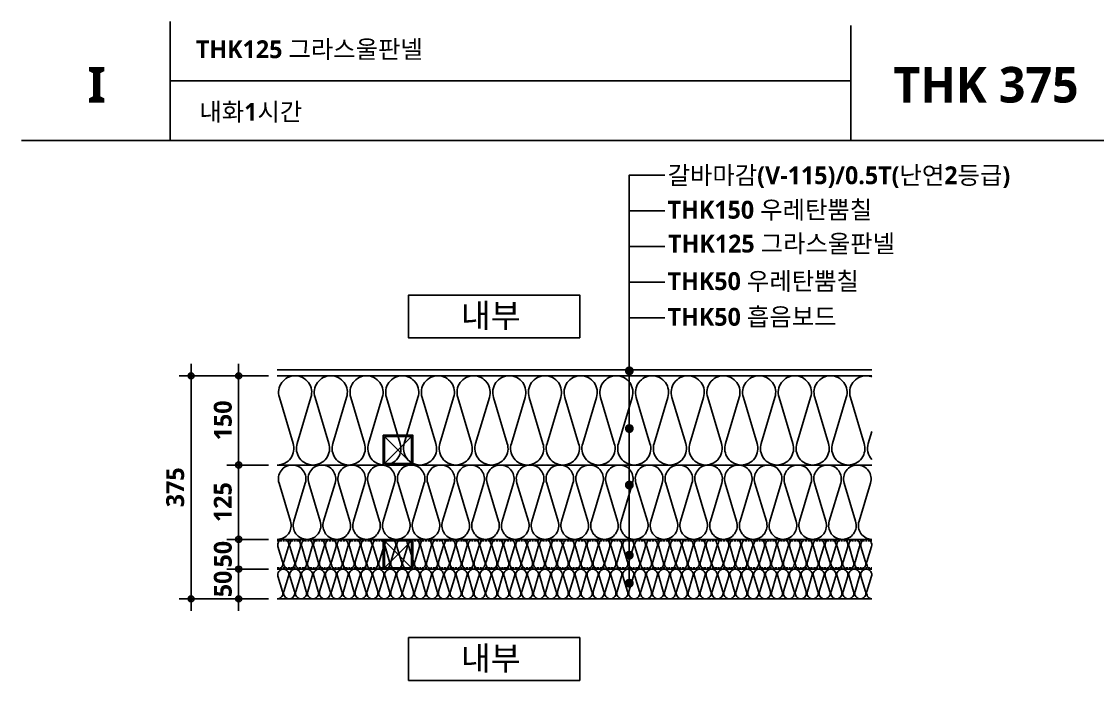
# Model space of a CAD drawing. Extents: x 200 to 24872, y 200 to 5740.
# Drawn here: x 8600 to 10410, y 4632 to 5740 of the extents above; entities that cross this region are included whole.
import ezdxf
from ezdxf.enums import TextEntityAlignment as Align

# ---------------------------------------------------------------- set-up
doc = ezdxf.new("R2010")
doc.units = 0
doc.header["$LTSCALE"] = 10
doc.header["$MEASUREMENT"] = 0
doc.header["$PDSIZE"] = -2
doc.linetypes.add('HID', pattern=[2.3, 1.5, -0.8])
doc.layers.get('0').update_dxf_attribs({"linetype": 'CONTINUOUS'})
doc.layers.get('Defpoints').update_dxf_attribs({"color": 143, "linetype": 'CONTINUOUS'})
for name, color, linetype in [('A-ANNO-GRA1', 7, 'CONTINUOUS'), ('A-ANNO-LEAD', 4, 'CONTINUOUS'), ('A-ANNO-TEXT1', 7, 'CONTINUOUS'), ('A-DIM', 7, 'CONTINUOUS'), ('A-ELE9', 9, 'CONTINUOUS'), ('A-ins-line', 8, 'CONTINUOUS'), ('A-insul', 251, 'CONTINUOUS'), ('A-LEADER', 7, 'CONTINUOUS'), ('A-ST-AXIS-BUB', 7, 'CONTINUOUS'), ('A-ST-AXIS-DIM', 7, 'CONTINUOUS'), ('A-STEEL', 7, 'CONTINUOUS'), ('A-WALL-GW', 4, 'CONTINUOUS'), ('A-WALL-PIR', 6, 'CONTINUOUS')]:
    doc.layers.add(name, color=color, linetype=linetype)
doc.styles.add('2020음성 1차', font='NanumGothicBold.ttf')
doc.dimstyles.new('RI-DOT-150', dxfattribs={"dimscale": 150, "dimtxt": 3, "dimasz": 1, "dimexe": 2, "dimexo": 2, "dimgap": 1, "dimtad": 1, "dimdec": 0, "dimzin": 9, "dimdsep": 46, "dimtxsty": '2020음성 1차', "dimcen": 0, "dimclrd": 256, "dimclre": 256, "dimclrt": 3, "dimadec": 0, "dimazin": 0, "dimtm": 1e-09, "dimtfac": 1, "dimtdec": 0, "dimtix": 1, "dimtmove": 2, "dimatfit": 3, "dimfxl": 1.25, "dimtolj": 1, "dimtzin": 0, "dimlwd": -1, "dimlwe": -1, "dimarcsym": 0})

# ---------------------------------------------------------------- blocks, each defined once
blk = doc.blocks.new('각-50X50')
at = {"layer": 'A-STEEL', "color": 1}
for p, q in [((-45.4, 0), (0, 45.4)), ((-45.4, 45.4), (0, 0))]:
    blk.add_line(p, q, dxfattribs=at)
at = {"layer": 'A-STEEL'}
blk.add_lwpolyline([(-47.7, -2.3), (2.3, -2.3), (2.3, 47.7), (-47.7, 47.7)], close=True, dxfattribs=at)
at = {"layer": 'A-STEEL', "color": 251}
blk.add_lwpolyline([(-45.4, 0), (0, 0), (0, 45.4), (-45.4, 45.4)], close=True, dxfattribs=at)
blk = doc.blocks.new('DIMDOT')
at = {"layer": 'A-DIM', "color": 7, "linetype": 'Continuous'}
blk.add_line((-2, 0), (2, 0), dxfattribs=at)
for radius in [0.5, 0.25]:
    blk.add_circle((0, 0), radius, dxfattribs=at)
blk = doc.blocks.new('*D126')
at = {"layer": 'A-ST-AXIS-DIM'}
for p, q in [((9015.2, 5144.3), (8865.2, 5144.3)), ((8885.2, 5134.3), (8885.2, 4779.3)), ((9015.2, 4769.3), (8865.2, 4769.3))]:
    blk.add_line(p, q, dxfattribs=at)
at = {"layer": 'Defpoints', "color": 0}
for p in [(9030.2, 5144.3), (8885.2, 4769.3), (9030.2, 4769.3)]:
    blk.add_point(p, dxfattribs=at)
at = {"layer": 'A-ST-AXIS-DIM', "linetype": 'ByBlock', "xscale": 10, "yscale": 10, "zscale": 10}
for p, rotation in [((8885.2, 5144.3), 90), ((8885.2, 4769.3), 270)]:
    blk.add_blockref('DIMDOT', p, dxfattribs=dict(at, rotation=rotation))
at = {"layer": 'A-ST-AXIS-DIM', "color": 3, "ltscale": 10, "insert": (8858.6, 4956.8), "char_height": 30, "attachment_point": 5, "rotation": 90, "style": '2020음성 1차'}
blk.add_mtext('\\A1;375', dxfattribs=at)
blk = doc.blocks.new('*D127')
at = {"layer": 'A-ST-AXIS-DIM'}
for p, q in [((9015.2, 4994.3), (8945.2, 4994.3)), ((8965.2, 4879.3), (8965.2, 4984.3)), ((9015.2, 4869.3), (8945.2, 4869.3))]:
    blk.add_line(p, q, dxfattribs=at)
at = {"layer": 'Defpoints', "color": 0}
for p in [(8965.2, 4994.3), (9030.2, 4994.3), (9030.2, 4869.3)]:
    blk.add_point(p, dxfattribs=at)
at = {"layer": 'A-ST-AXIS-DIM', "linetype": 'ByBlock', "xscale": 10, "yscale": 10, "zscale": 10}
for p, rotation in [((8965.2, 4994.3), 90), ((8965.2, 4869.3), 270)]:
    blk.add_blockref('DIMDOT', p, dxfattribs=dict(at, rotation=rotation))
at = {"layer": 'A-ST-AXIS-DIM', "color": 3, "ltscale": 10, "insert": (8938.6, 4931.8), "char_height": 30, "attachment_point": 5, "rotation": 90, "style": '2020음성 1차'}
blk.add_mtext('\\A1;125', dxfattribs=at)
blk = doc.blocks.new('*D128')
at = {"layer": 'A-ST-AXIS-DIM'}
for p, q in [((8965.2, 4879.3), (8965.2, 4889.3)), ((9015.2, 4869.3), (8945.2, 4869.3)), ((8965.2, 4819.3), (8965.2, 4869.3)), ((9015.2, 4819.3), (8945.2, 4819.3)), ((8965.2, 4809.3), (8965.2, 4799.3))]:
    blk.add_line(p, q, dxfattribs=at)
at = {"layer": 'Defpoints', "color": 0}
for p in [(8965.2, 4869.3), (9030.2, 4869.3), (9030.2, 4819.3)]:
    blk.add_point(p, dxfattribs=at)
at = {"layer": 'A-ST-AXIS-DIM', "linetype": 'ByBlock', "xscale": 10, "yscale": 10, "zscale": 10}
for p, rotation in [((8965.2, 4869.3), 270), ((8965.2, 4819.3), 90)]:
    blk.add_blockref('DIMDOT', p, dxfattribs=dict(at, rotation=rotation))
at = {"layer": 'A-ST-AXIS-DIM', "color": 3, "ltscale": 10, "insert": (8938.7, 4844.3), "char_height": 30, "attachment_point": 5, "rotation": 90, "style": '2020음성 1차'}
blk.add_mtext('\\A1;50', dxfattribs=at)
blk = doc.blocks.new('SYM-DOT')
at = {"layer": 'A-LEADER', "const_width": 7.5}
blk.add_lwpolyline([(-7.1, 1.8, 1), (0.4, 1.8, 1)], format="xyb", close=True, dxfattribs=at)
blk = doc.blocks.new('*D129')
at = {"layer": 'A-ST-AXIS-DIM'}
for p, q in [((8965.2, 4829.3), (8965.2, 4839.3)), ((9015.2, 4819.3), (8945.2, 4819.3)), ((8965.2, 4769.3), (8965.2, 4819.3)), ((9015.2, 4769.3), (8945.2, 4769.3)), ((8965.2, 4759.3), (8965.2, 4749.3))]:
    blk.add_line(p, q, dxfattribs=at)
at = {"layer": 'Defpoints', "color": 0}
for p in [(8965.2, 4819.3), (9030.2, 4819.3), (9030.2, 4769.3)]:
    blk.add_point(p, dxfattribs=at)
at = {"layer": 'A-ST-AXIS-DIM', "linetype": 'ByBlock', "xscale": 10, "yscale": 10, "zscale": 10}
for p, rotation in [((8965.2, 4819.3), 270), ((8965.2, 4769.3), 90)]:
    blk.add_blockref('DIMDOT', p, dxfattribs=dict(at, rotation=rotation))
at = {"layer": 'A-ST-AXIS-DIM', "color": 3, "ltscale": 10, "insert": (8938.7, 4794.3), "char_height": 30, "attachment_point": 5, "rotation": 90, "style": '2020음성 1차'}
blk.add_mtext('\\A1;50', dxfattribs=at)
blk = doc.blocks.new('*D130')
at = {"layer": 'A-ST-AXIS-DIM'}
for p, q in [((9015.2, 5144.3), (8945.2, 5144.3)), ((8965.2, 5004.3), (8965.2, 5134.3)), ((9015.2, 4994.3), (8945.2, 4994.3))]:
    blk.add_line(p, q, dxfattribs=at)
at = {"layer": 'Defpoints', "color": 0}
for p in [(8965.2, 5144.3), (9030.2, 5144.3), (9030.2, 4994.3)]:
    blk.add_point(p, dxfattribs=at)
at = {"layer": 'A-ST-AXIS-DIM', "linetype": 'ByBlock', "xscale": 10, "yscale": 10, "zscale": 10}
for p, rotation in [((8965.2, 5144.3), 90), ((8965.2, 4994.3), 270)]:
    blk.add_blockref('DIMDOT', p, dxfattribs=dict(at, rotation=rotation))
at = {"layer": 'A-ST-AXIS-DIM', "color": 3, "ltscale": 10, "insert": (8938.7, 5069.3), "char_height": 30, "attachment_point": 5, "rotation": 90, "style": '2020음성 1차'}
blk.add_mtext('\\A1;150', dxfattribs=at)

msp = doc.modelspace()

# ---------------------------------------------------------------- linework, layer by layer
at = {"layer": 'A-ANNO-GRA1'}
for p, q in [((8850, 5740), (8850, 5540)), ((9995, 5540), (9995, 5733.3)), ((8850, 5640), (9995, 5640)), ((8600, 5540), (15695, 5540))]:
    msp.add_line(p, q, dxfattribs=at)
at = {"layer": 'A-ANNO-LEAD'}
for p, q in [((9682.2, 5421.9), (9622.2, 5421.9)), ((9682.2, 5361.9), (9622.2, 5361.9)), ((9682.2, 5301.9), (9622.2, 5301.9)), ((9682.2, 5241.9), (9622.2, 5241.9))]:
    msp.add_line(p, q, dxfattribs=at)
msp.add_lwpolyline([(9622.2, 4799.3), (9622.2, 5481.9), (9682.2, 5481.9)], dxfattribs=at)
at = {"layer": 'A-ELE9'}
for p, q in [((10030.2, 4819.3), (9030.2, 4819.3)), ((10030.2, 4769.3), (9030.2, 4769.3))]:
    msp.add_line(p, q, dxfattribs=at)
at = {"layer": 'A-ins-line'}
msp.add_line((10030.2, 5144.3), (9030.2, 5144.3), dxfattribs=at)
at = {"layer": 'A-insul'}
for points in [[(9030.2, 4994.3, 0.509267), (9030.2, 4994.3, 0.509267), (9056.7, 5030.7), (9033.7, 5108, -0.509267), (9060.2, 5144.3, -0.509267), (9086.7, 5108), (9063.7, 5030.7, 0.509267), (9090.2, 4994.3, 0.509267), (9116.7, 5030.7), (9093.7, 5108, -0.509267), (9120.2, 5144.3, -0.509267), (9146.7, 5108), (9123.7, 5030.7, 0.509267), (9150.2, 4994.3, 0.509267), (9176.7, 5030.7), (9153.8, 5108, -0.509267), (9180.2, 5144.3, -0.509267), (9206.7, 5108), (9183.8, 5030.7, 0.509267), (9210.2, 4994.3, 0.509267), (9236.8, 5030.7), (9213.8, 5108, -0.509267), (9240.3, 5144.3, -0.509267), (9266.8, 5108), (9243.8, 5030.7, 0.509267), (9270.3, 4994.3, 0.509267), (9296.8, 5030.7), (9273.8, 5108, -0.509267), (9300.3, 5144.3, -0.509267), (9326.8, 5108), (9303.8, 5030.7, 0.509267), (9330.3, 4994.3, 0.509267), (9356.8, 5030.7), (9333.8, 5108, -0.509267), (9360.3, 5144.3, -0.509267), (9386.8, 5108), (9363.8, 5030.7, 0.509267), (9390.3, 4994.3, 0.509267), (9416.9, 5030.7), (9393.9, 5108, -0.509267), (9420.4, 5144.3, -0.509267), (9446.9, 5108), (9423.9, 5030.7, 0.509267), (9450.4, 4994.3, 0.509267), (9476.9, 5030.7), (9453.9, 5108, -0.509267), (9480.4, 5144.3, -0.509267), (9506.9, 5108), (9483.9, 5030.7, 0.509267), (9510.4, 4994.3, 0.509267), (9536.9, 5030.7), (9513.9, 5108, -0.509267), (9540.4, 5144.3, -0.509267), (9566.9, 5108), (9543.9, 5030.7, 0.509267), (9570.4, 4994.3, 0.509267), (9596.9, 5030.7), (9574, 5108, -0.509267), (9600.5, 5144.3, -0.509267), (9626.9, 5108), (9604, 5030.7, 0.509267), (9630.5, 4994.3, 0.509267), (9657, 5030.7), (9634, 5108, -0.509267), (9660.5, 5144.3, -0.509267), (9687, 5108), (9664, 5030.7, 0.509267), (9690.5, 4994.3, 0.509267), (9717, 5030.7), (9694, 5108, -0.509267), (9720.5, 5144.3, -0.509267), (9747, 5108), (9724, 5030.7, 0.509267), (9750.5, 4994.3, 0.509267), (9777, 5030.7), (9754.1, 5108, -0.509267), (9780.5, 5144.3, -0.509267), (9807, 5108), (9784.1, 5030.7, 0.509267), (9810.5, 4994.3, 0.509267), (9837.1, 5030.7), (9814.1, 5108, -0.509267), (9840.6, 5144.3, -0.509267), (9867.1, 5108), (9844.1, 5030.7, 0.509267), (9870.6, 4994.3, 0.509267), (9897.1, 5030.7), (9874.1, 5108, -0.509267), (9900.6, 5144.3, -0.509267), (9927.1, 5108), (9904.1, 5030.7, 0.509267), (9930.6, 4994.3, 0.509267), (9957.1, 5030.7), (9934.1, 5108, -0.509267), (9960.6, 5144.3, -0.509267), (9987.1, 5108), (9964.1, 5030.7, 0.509267), (9990.6, 4994.3, 0.509267), (10017.2, 5030.7), (9994.2, 5108, -0.509267), (10020.7, 5144.3, -0.087262), (10030.2, 5142.7)], [(10030.2, 5050.8), (10024.2, 5030.7, 0.270109), (10030.2, 5003.3)], [(9030.2, 4869.3, 0.509267), (9030.2, 4869.3, 0.509267), (9052.3, 4899.6), (9033.1, 4964, -0.509267), (9055.2, 4994.3, -0.509267), (9077.3, 4964), (9058.1, 4899.6, 0.509267), (9080.2, 4869.3, 0.509267), (9102.3, 4899.6), (9083.1, 4964, -0.509267), (9105.2, 4994.3, -0.509267), (9127.3, 4964), (9108.1, 4899.6, 0.509267), (9130.2, 4869.3, 0.509267), (9152.3, 4899.6), (9133.2, 4964, -0.509267), (9155.2, 4994.3, -0.509267), (9177.3, 4964), (9158.2, 4899.6, 0.509267), (9180.2, 4869.3, 0.509267), (9202.3, 4899.6), (9183.2, 4964, -0.509267), (9205.3, 4994.3, -0.509267), (9227.3, 4964), (9208.2, 4899.6, 0.509267), (9230.3, 4869.3, 0.509267), (9252.4, 4899.6), (9233.2, 4964, -0.509267), (9255.3, 4994.3, -0.509267), (9277.4, 4964), (9258.2, 4899.6, 0.509267), (9280.3, 4869.3, 0.509267), (9302.4, 4899.6), (9283.2, 4964, -0.509267), (9305.3, 4994.3, -0.509267), (9327.4, 4964), (9308.2, 4899.6, 0.509267), (9330.3, 4869.3, 0.509267), (9352.4, 4899.6), (9333.3, 4964, -0.509267), (9355.3, 4994.3, -0.509267), (9377.4, 4964), (9358.3, 4899.6, 0.509267), (9380.3, 4869.3, 0.509267), (9402.4, 4899.6), (9383.3, 4964, -0.509267), (9405.4, 4994.3, -0.509267), (9427.4, 4964), (9408.3, 4899.6, 0.509267), (9430.4, 4869.3, 0.509267), (9452.5, 4899.6), (9433.3, 4964, -0.509267), (9455.4, 4994.3, -0.509267), (9477.5, 4964), (9458.3, 4899.6, 0.509267), (9480.4, 4869.3, 0.509267), (9502.5, 4899.6), (9483.3, 4964, -0.509267), (9505.4, 4994.3, -0.509267), (9527.5, 4964), (9508.3, 4899.6, 0.509267), (9530.4, 4869.3, 0.509267), (9552.5, 4899.6), (9533.4, 4964, -0.509267), (9555.4, 4994.3, -0.509267), (9577.5, 4964), (9558.4, 4899.6, 0.509267), (9580.4, 4869.3, 0.509267), (9602.5, 4899.6), (9583.4, 4964, -0.509267), (9605.5, 4994.3, -0.509267), (9627.5, 4964), (9608.4, 4899.6, 0.509267), (9630.5, 4869.3, 0.509267), (9652.6, 4899.6), (9633.4, 4964, -0.509267), (9655.5, 4994.3, -0.509267), (9677.6, 4964), (9658.4, 4899.6, 0.509267), (9680.5, 4869.3, 0.509267), (9702.6, 4899.6), (9683.4, 4964, -0.509267), (9705.5, 4994.3, -0.509267), (9727.6, 4964), (9708.4, 4899.6, 0.509267), (9730.5, 4869.3, 0.509267), (9752.6, 4899.6), (9733.5, 4964, -0.509267), (9755.5, 4994.3, -0.509267), (9777.6, 4964), (9758.5, 4899.6, 0.509267), (9780.5, 4869.3, 0.509267), (9802.6, 4899.6), (9783.5, 4964, -0.509267), (9805.6, 4994.3, -0.509267), (9827.6, 4964), (9808.5, 4899.6, 0.509267), (9830.6, 4869.3, 0.509267), (9852.7, 4899.6), (9833.5, 4964, -0.509267), (9855.6, 4994.3, -0.509267), (9877.7, 4964), (9858.5, 4899.6, 0.509267), (9880.6, 4869.3, 0.509267), (9902.7, 4899.6), (9883.5, 4964, -0.509267), (9905.6, 4994.3, -0.509267), (9927.7, 4964), (9908.5, 4899.6, 0.509267), (9930.6, 4869.3, 0.509267), (9952.7, 4899.6), (9933.6, 4964, -0.509267), (9955.6, 4994.3, -0.509267), (9977.7, 4964), (9958.6, 4899.6, 0.509267), (9980.6, 4869.3, 0.509267), (10002.7, 4899.6), (9983.6, 4964, -0.509267), (10005.7, 4994.3, -0.509267), (10027.7, 4964), (10008.6, 4899.6, 0.502493), (10030.2, 4869.3)], [(9033.5, 4981.8), (9033.5, 4981.8, -0.001044), (9033.5, 4981.8)], [(9030.2, 4819.3, 0.509267), (9030.2, 4819.3, 0.509267), (9039, 4831.4), (9031.3, 4857.2, -0.509267), (9040.2, 4869.3, -0.509267), (9049, 4857.2), (9041.3, 4831.4, 0.509267), (9050.2, 4819.3, 0.509267), (9059, 4831.4), (9051.3, 4857.2, -0.509267), (9060.2, 4869.3, -0.509267), (9069, 4857.2), (9061.3, 4831.4, 0.509267), (9070.2, 4819.3, 0.509267), (9079, 4831.4), (9071.4, 4857.2, -0.509267), (9080.2, 4869.3, -0.509267), (9089, 4857.2), (9081.4, 4831.4, 0.509267), (9090.2, 4819.3, 0.509267), (9099, 4831.4), (9091.4, 4857.2, -0.509267), (9100.2, 4869.3, -0.509267), (9109, 4857.2), (9101.4, 4831.4, 0.509267), (9110.2, 4819.3, 0.509267), (9119, 4831.4), (9111.4, 4857.2, -0.509267), (9120.2, 4869.3, -0.509267), (9129, 4857.2), (9121.4, 4831.4, 0.509267), (9130.2, 4819.3, 0.509267), (9139, 4831.4), (9131.4, 4857.2, -0.509267), (9140.2, 4869.3, -0.509267), (9149, 4857.2), (9141.4, 4831.4, 0.509267), (9150.2, 4819.3, 0.509267), (9159.1, 4831.4), (9151.4, 4857.2, -0.509267), (9160.2, 4869.3, -0.509267), (9169.1, 4857.2), (9161.4, 4831.4, 0.509267), (9170.2, 4819.3, 0.509267), (9179.1, 4831.4), (9171.4, 4857.2, -0.509267), (9180.2, 4869.3, -0.509267), (9189.1, 4857.2), (9181.4, 4831.4, 0.509267), (9190.2, 4819.3, 0.509267), (9199.1, 4831.4), (9191.4, 4857.2, -0.509267), (9200.2, 4869.3, -0.509267), (9209.1, 4857.2), (9201.4, 4831.4, 0.509267), (9210.2, 4819.3, 0.509267), (9219.1, 4831.4), (9211.4, 4857.2, -0.509267), (9220.3, 4869.3, -0.509267), (9229.1, 4857.2), (9221.4, 4831.4, 0.509267), (9230.3, 4819.3, 0.509267), (9239.1, 4831.4), (9231.4, 4857.2, -0.509267), (9240.3, 4869.3, -0.509267), (9249.1, 4857.2), (9241.4, 4831.4, 0.509267), (9250.3, 4819.3, 0.509267), (9259.1, 4831.4), (9251.4, 4857.2, -0.509267), (9260.3, 4869.3, -0.509267), (9269.1, 4857.2), (9261.4, 4831.4, 0.509267), (9270.3, 4819.3, 0.509267), (9279.1, 4831.4), (9271.5, 4857.2, -0.509267), (9280.3, 4869.3, -0.509267), (9289.1, 4857.2), (9281.5, 4831.4, 0.509267), (9290.3, 4819.3, 0.509267), (9299.1, 4831.4), (9291.5, 4857.2, -0.509267), (9300.3, 4869.3, -0.509267), (9309.1, 4857.2), (9301.5, 4831.4, 0.509267), (9310.3, 4819.3, 0.509267), (9319.1, 4831.4), (9311.5, 4857.2, -0.509267), (9320.3, 4869.3, -0.509267), (9329.1, 4857.2), (9321.5, 4831.4, 0.509267), (9330.3, 4819.3, 0.509267), (9339.1, 4831.4), (9331.5, 4857.2, -0.509267), (9340.3, 4869.3, -0.509267), (9349.1, 4857.2), (9341.5, 4831.4, 0.509267), (9350.3, 4819.3, 0.509267), (9359.2, 4831.4), (9351.5, 4857.2, -0.509267), (9360.3, 4869.3, -0.509267), (9369.2, 4857.2), (9361.5, 4831.4, 0.509267), (9370.3, 4819.3, 0.509267), (9379.2, 4831.4), (9371.5, 4857.2, -0.509267), (9380.3, 4869.3, -0.509267), (9389.2, 4857.2), (9381.5, 4831.4, 0.509267), (9390.3, 4819.3, 0.509267), (9399.2, 4831.4), (9391.5, 4857.2, -0.509267), (9400.3, 4869.3, -0.509267), (9409.2, 4857.2), (9401.5, 4831.4, 0.509267), (9410.3, 4819.3, 0.509267), (9419.2, 4831.4), (9411.5, 4857.2, -0.509267), (9420.4, 4869.3, -0.509267), (9429.2, 4857.2), (9421.5, 4831.4, 0.509267), (9430.4, 4819.3, 0.509267), (9439.2, 4831.4), (9431.5, 4857.2, -0.509267), (9440.4, 4869.3, -0.509267), (9449.2, 4857.2), (9441.5, 4831.4, 0.509267), (9450.4, 4819.3, 0.509267), (9459.2, 4831.4), (9451.5, 4857.2, -0.509267), (9460.4, 4869.3, -0.509267), (9469.2, 4857.2), (9461.5, 4831.4, 0.509267), (9470.4, 4819.3, 0.509267), (9479.2, 4831.4), (9471.6, 4857.2, -0.509267), (9480.4, 4869.3, -0.509267), (9489.2, 4857.2), (9481.6, 4831.4, 0.509267), (9490.4, 4819.3, 0.509267), (9499.2, 4831.4), (9491.6, 4857.2, -0.509267), (9500.4, 4869.3, -0.509267), (9509.2, 4857.2), (9501.6, 4831.4, 0.509267), (9510.4, 4819.3, 0.509267), (9519.2, 4831.4), (9511.6, 4857.2, -0.509267), (9520.4, 4869.3, -0.509267), (9529.2, 4857.2), (9521.6, 4831.4, 0.509267), (9530.4, 4819.3, 0.509267), (9539.2, 4831.4), (9531.6, 4857.2, -0.509267), (9540.4, 4869.3, -0.509267), (9549.2, 4857.2), (9541.6, 4831.4, 0.509267), (9550.4, 4819.3, 0.509267), (9559.3, 4831.4), (9551.6, 4857.2, -0.509267), (9560.4, 4869.3, -0.509267), (9569.3, 4857.2), (9561.6, 4831.4, 0.509267), (9570.4, 4819.3, 0.509267), (9579.3, 4831.4), (9571.6, 4857.2, -0.509267), (9580.4, 4869.3, -0.509267), (9589.3, 4857.2), (9581.6, 4831.4, 0.509267), (9590.4, 4819.3, 0.509267), (9599.3, 4831.4), (9591.6, 4857.2, -0.509267), (9600.4, 4869.3, -0.509267), (9609.3, 4857.2), (9601.6, 4831.4, 0.509267), (9610.4, 4819.3, 0.509267), (9619.3, 4831.4), (9611.6, 4857.2, -0.509267), (9620.5, 4869.3, -0.509267), (9629.3, 4857.2), (9621.6, 4831.4, 0.509267), (9630.5, 4819.3, 0.509267), (9639.3, 4831.4), (9631.6, 4857.2, -0.509267), (9640.5, 4869.3, -0.509267), (9649.3, 4857.2), (9641.6, 4831.4, 0.509267), (9650.5, 4819.3, 0.509267), (9659.3, 4831.4), (9651.6, 4857.2, -0.509267), (9660.5, 4869.3, -0.509267), (9669.3, 4857.2), (9661.6, 4831.4, 0.509267), (9670.5, 4819.3, 0.509267), (9679.3, 4831.4), (9671.7, 4857.2, -0.509267), (9680.5, 4869.3, -0.509267), (9689.3, 4857.2), (9681.7, 4831.4, 0.509267), (9690.5, 4819.3, 0.509267), (9699.3, 4831.4), (9691.7, 4857.2, -0.509267), (9700.5, 4869.3, -0.509267), (9709.3, 4857.2), (9701.7, 4831.4, 0.509267), (9710.5, 4819.3, 0.509267), (9719.3, 4831.4), (9711.7, 4857.2, -0.509267), (9720.5, 4869.3, -0.509267), (9729.3, 4857.2), (9721.7, 4831.4, 0.509267), (9730.5, 4819.3, 0.509267), (9739.3, 4831.4), (9731.7, 4857.2, -0.509267), (9740.5, 4869.3, -0.509267), (9749.3, 4857.2), (9741.7, 4831.4, 0.509267), (9750.5, 4819.3, 0.509267), (9759.4, 4831.4), (9751.7, 4857.2, -0.509267), (9760.5, 4869.3, -0.509267), (9769.4, 4857.2), (9761.7, 4831.4, 0.509267), (9770.5, 4819.3, 0.509267), (9779.4, 4831.4), (9771.7, 4857.2, -0.509267), (9780.5, 4869.3, -0.509267), (9789.4, 4857.2), (9781.7, 4831.4, 0.509267), (9790.5, 4819.3, 0.509267), (9799.4, 4831.4), (9791.7, 4857.2, -0.509267), (9800.5, 4869.3, -0.509267), (9809.4, 4857.2), (9801.7, 4831.4, 0.509267), (9810.5, 4819.3, 0.509267), (9819.4, 4831.4), (9811.7, 4857.2, -0.509267), (9820.6, 4869.3, -0.509267), (9829.4, 4857.2), (9821.7, 4831.4, 0.509267), (9830.6, 4819.3, 0.509267), (9839.4, 4831.4), (9831.7, 4857.2, -0.509267), (9840.6, 4869.3, -0.509267), (9849.4, 4857.2), (9841.7, 4831.4, 0.509267), (9850.6, 4819.3, 0.509267), (9859.4, 4831.4), (9851.7, 4857.2, -0.509267), (9860.6, 4869.3, -0.509267), (9869.4, 4857.2), (9861.7, 4831.4, 0.509267), (9870.6, 4819.3, 0.509267), (9879.4, 4831.4), (9871.8, 4857.2, -0.509267), (9880.6, 4869.3, -0.509267), (9889.4, 4857.2), (9881.8, 4831.4, 0.509267), (9890.6, 4819.3, 0.509267), (9899.4, 4831.4), (9891.8, 4857.2, -0.509267), (9900.6, 4869.3, -0.509267), (9909.4, 4857.2), (9901.8, 4831.4, 0.509267), (9910.6, 4819.3, 0.509267), (9919.4, 4831.4), (9911.8, 4857.2, -0.509267), (9920.6, 4869.3, -0.509267), (9929.4, 4857.2), (9921.8, 4831.4, 0.509267), (9930.6, 4819.3, 0.509267), (9939.4, 4831.4), (9931.8, 4857.2, -0.509267), (9940.6, 4869.3, -0.509267), (9949.4, 4857.2), (9941.8, 4831.4, 0.509267), (9950.6, 4819.3, 0.509267), (9959.5, 4831.4), (9951.8, 4857.2, -0.509267), (9960.6, 4869.3, -0.509267), (9969.5, 4857.2), (9961.8, 4831.4, 0.509267), (9970.6, 4819.3, 0.509267), (9979.5, 4831.4), (9971.8, 4857.2, -0.509267), (9980.6, 4869.3, -0.509267), (9989.5, 4857.2), (9981.8, 4831.4, 0.509267), (9990.6, 4819.3, 0.509267), (9999.5, 4831.4), (9991.8, 4857.2, -0.509267), (10000.6, 4869.3, -0.509267), (10009.5, 4857.2), (10001.8, 4831.4, 0.509267), (10010.6, 4819.3, 0.509267), (10019.5, 4831.4), (10011.8, 4857.2, -0.509267), (10020.7, 4869.3, -0.509267), (10029.5, 4857.2), (10021.8, 4831.4, 0.492393), (10030.2, 4819.3)], [(9030.2, 4769.3, 0.509267), (9030.2, 4769.3, 0.509267), (9039, 4781.4), (9031.3, 4807.2, -0.509267), (9040.2, 4819.3, -0.509267), (9049, 4807.2), (9041.3, 4781.4, 0.509267), (9050.2, 4769.3, 0.509267), (9059, 4781.4), (9051.3, 4807.2, -0.509267), (9060.2, 4819.3, -0.509267), (9069, 4807.2), (9061.3, 4781.4, 0.509267), (9070.2, 4769.3, 0.509267), (9079, 4781.4), (9071.4, 4807.2, -0.509267), (9080.2, 4819.3, -0.509267), (9089, 4807.2), (9081.4, 4781.4, 0.509267), (9090.2, 4769.3, 0.509267), (9099, 4781.4), (9091.4, 4807.2, -0.509267), (9100.2, 4819.3, -0.509267), (9109, 4807.2), (9101.4, 4781.4, 0.509267), (9110.2, 4769.3, 0.509267), (9119, 4781.4), (9111.4, 4807.2, -0.509267), (9120.2, 4819.3, -0.509267), (9129, 4807.2), (9121.4, 4781.4, 0.509267), (9130.2, 4769.3, 0.509267), (9139, 4781.4), (9131.4, 4807.2, -0.509267), (9140.2, 4819.3, -0.509267), (9149, 4807.2), (9141.4, 4781.4, 0.509267), (9150.2, 4769.3, 0.509267), (9159.1, 4781.4), (9151.4, 4807.2, -0.509267), (9160.2, 4819.3, -0.509267), (9169.1, 4807.2), (9161.4, 4781.4, 0.509267), (9170.2, 4769.3, 0.509267), (9179.1, 4781.4), (9171.4, 4807.2, -0.509267), (9180.2, 4819.3, -0.509267), (9189.1, 4807.2), (9181.4, 4781.4, 0.509267), (9190.2, 4769.3, 0.509267), (9199.1, 4781.4), (9191.4, 4807.2, -0.509267), (9200.2, 4819.3, -0.509267), (9209.1, 4807.2), (9201.4, 4781.4, 0.509267), (9210.2, 4769.3, 0.509267), (9219.1, 4781.4), (9211.4, 4807.2, -0.509267), (9220.3, 4819.3, -0.509267), (9229.1, 4807.2), (9221.4, 4781.4, 0.509267), (9230.3, 4769.3, 0.509267), (9239.1, 4781.4), (9231.4, 4807.2, -0.509267), (9240.3, 4819.3, -0.509267), (9249.1, 4807.2), (9241.4, 4781.4, 0.509267), (9250.3, 4769.3, 0.509267), (9259.1, 4781.4), (9251.4, 4807.2, -0.509267), (9260.3, 4819.3, -0.509267), (9269.1, 4807.2), (9261.4, 4781.4, 0.509267), (9270.3, 4769.3, 0.509267), (9279.1, 4781.4), (9271.5, 4807.2, -0.509267), (9280.3, 4819.3, -0.509267), (9289.1, 4807.2), (9281.5, 4781.4, 0.509267), (9290.3, 4769.3, 0.509267), (9299.1, 4781.4), (9291.5, 4807.2, -0.509267), (9300.3, 4819.3, -0.509267), (9309.1, 4807.2), (9301.5, 4781.4, 0.509267), (9310.3, 4769.3, 0.509267), (9319.1, 4781.4), (9311.5, 4807.2, -0.509267), (9320.3, 4819.3, -0.509267), (9329.1, 4807.2), (9321.5, 4781.4, 0.509267), (9330.3, 4769.3, 0.509267), (9339.1, 4781.4), (9331.5, 4807.2, -0.509267), (9340.3, 4819.3, -0.509267), (9349.1, 4807.2), (9341.5, 4781.4, 0.509267), (9350.3, 4769.3, 0.509267), (9359.2, 4781.4), (9351.5, 4807.2, -0.509267), (9360.3, 4819.3, -0.509267), (9369.2, 4807.2), (9361.5, 4781.4, 0.509267), (9370.3, 4769.3, 0.509267), (9379.2, 4781.4), (9371.5, 4807.2, -0.509267), (9380.3, 4819.3, -0.509267), (9389.2, 4807.2), (9381.5, 4781.4, 0.509267), (9390.3, 4769.3, 0.509267), (9399.2, 4781.4), (9391.5, 4807.2, -0.509267), (9400.3, 4819.3, -0.509267), (9409.2, 4807.2), (9401.5, 4781.4, 0.509267), (9410.3, 4769.3, 0.509267), (9419.2, 4781.4), (9411.5, 4807.2, -0.509267), (9420.4, 4819.3, -0.509267), (9429.2, 4807.2), (9421.5, 4781.4, 0.509267), (9430.4, 4769.3, 0.509267), (9439.2, 4781.4), (9431.5, 4807.2, -0.509267), (9440.4, 4819.3, -0.509267), (9449.2, 4807.2), (9441.5, 4781.4, 0.509267), (9450.4, 4769.3, 0.509267), (9459.2, 4781.4), (9451.5, 4807.2, -0.509267), (9460.4, 4819.3, -0.509267), (9469.2, 4807.2), (9461.5, 4781.4, 0.509267), (9470.4, 4769.3, 0.509267), (9479.2, 4781.4), (9471.6, 4807.2, -0.509267), (9480.4, 4819.3, -0.509267), (9489.2, 4807.2), (9481.6, 4781.4, 0.509267), (9490.4, 4769.3, 0.509267), (9499.2, 4781.4), (9491.6, 4807.2, -0.509267), (9500.4, 4819.3, -0.509267), (9509.2, 4807.2), (9501.6, 4781.4, 0.509267), (9510.4, 4769.3, 0.509267), (9519.2, 4781.4), (9511.6, 4807.2, -0.509267), (9520.4, 4819.3, -0.509267), (9529.2, 4807.2), (9521.6, 4781.4, 0.509267), (9530.4, 4769.3, 0.509267), (9539.2, 4781.4), (9531.6, 4807.2, -0.509267), (9540.4, 4819.3, -0.509267), (9549.2, 4807.2), (9541.6, 4781.4, 0.509267), (9550.4, 4769.3, 0.509267), (9559.3, 4781.4), (9551.6, 4807.2, -0.509267), (9560.4, 4819.3, -0.509267), (9569.3, 4807.2), (9561.6, 4781.4, 0.509267), (9570.4, 4769.3, 0.509267), (9579.3, 4781.4), (9571.6, 4807.2, -0.509267), (9580.4, 4819.3, -0.509267), (9589.3, 4807.2), (9581.6, 4781.4, 0.509267), (9590.4, 4769.3, 0.509267), (9599.3, 4781.4), (9591.6, 4807.2, -0.509267), (9600.4, 4819.3, -0.509267), (9609.3, 4807.2), (9601.6, 4781.4, 0.509267), (9610.4, 4769.3, 0.509267), (9619.3, 4781.4), (9611.6, 4807.2, -0.509267), (9620.5, 4819.3, -0.509267), (9629.3, 4807.2), (9621.6, 4781.4, 0.509267), (9630.5, 4769.3, 0.509267), (9639.3, 4781.4), (9631.6, 4807.2, -0.509267), (9640.5, 4819.3, -0.509267), (9649.3, 4807.2), (9641.6, 4781.4, 0.509267), (9650.5, 4769.3, 0.509267), (9659.3, 4781.4), (9651.6, 4807.2, -0.509267), (9660.5, 4819.3, -0.509267), (9669.3, 4807.2), (9661.6, 4781.4, 0.509267), (9670.5, 4769.3, 0.509267), (9679.3, 4781.4), (9671.7, 4807.2, -0.509267), (9680.5, 4819.3, -0.509267), (9689.3, 4807.2), (9681.7, 4781.4, 0.509267), (9690.5, 4769.3, 0.509267), (9699.3, 4781.4), (9691.7, 4807.2, -0.509267), (9700.5, 4819.3, -0.509267), (9709.3, 4807.2), (9701.7, 4781.4, 0.509267), (9710.5, 4769.3, 0.509267), (9719.3, 4781.4), (9711.7, 4807.2, -0.509267), (9720.5, 4819.3, -0.509267), (9729.3, 4807.2), (9721.7, 4781.4, 0.509267), (9730.5, 4769.3, 0.509267), (9739.3, 4781.4), (9731.7, 4807.2, -0.509267), (9740.5, 4819.3, -0.509267), (9749.3, 4807.2), (9741.7, 4781.4, 0.509267), (9750.5, 4769.3, 0.509267), (9759.4, 4781.4), (9751.7, 4807.2, -0.509267), (9760.5, 4819.3, -0.509267), (9769.4, 4807.2), (9761.7, 4781.4, 0.509267), (9770.5, 4769.3, 0.509267), (9779.4, 4781.4), (9771.7, 4807.2, -0.509267), (9780.5, 4819.3, -0.509267), (9789.4, 4807.2), (9781.7, 4781.4, 0.509267), (9790.5, 4769.3, 0.509267), (9799.4, 4781.4), (9791.7, 4807.2, -0.509267), (9800.5, 4819.3, -0.509267), (9809.4, 4807.2), (9801.7, 4781.4, 0.509267), (9810.5, 4769.3, 0.509267), (9819.4, 4781.4), (9811.7, 4807.2, -0.509267), (9820.6, 4819.3, -0.509267), (9829.4, 4807.2), (9821.7, 4781.4, 0.509267), (9830.6, 4769.3, 0.509267), (9839.4, 4781.4), (9831.7, 4807.2, -0.509267), (9840.6, 4819.3, -0.509267), (9849.4, 4807.2), (9841.7, 4781.4, 0.509267), (9850.6, 4769.3, 0.509267), (9859.4, 4781.4), (9851.7, 4807.2, -0.509267), (9860.6, 4819.3, -0.509267), (9869.4, 4807.2), (9861.7, 4781.4, 0.509267), (9870.6, 4769.3, 0.509267), (9879.4, 4781.4), (9871.8, 4807.2, -0.509267), (9880.6, 4819.3, -0.509267), (9889.4, 4807.2), (9881.8, 4781.4, 0.509267), (9890.6, 4769.3, 0.509267), (9899.4, 4781.4), (9891.8, 4807.2, -0.509267), (9900.6, 4819.3, -0.509267), (9909.4, 4807.2), (9901.8, 4781.4, 0.509267), (9910.6, 4769.3, 0.509267), (9919.4, 4781.4), (9911.8, 4807.2, -0.509267), (9920.6, 4819.3, -0.509267), (9929.4, 4807.2), (9921.8, 4781.4, 0.509267), (9930.6, 4769.3, 0.509267), (9939.4, 4781.4), (9931.8, 4807.2, -0.509267), (9940.6, 4819.3, -0.509267), (9949.4, 4807.2), (9941.8, 4781.4, 0.509267), (9950.6, 4769.3, 0.509267), (9959.5, 4781.4), (9951.8, 4807.2, -0.509267), (9960.6, 4819.3, -0.509267), (9969.5, 4807.2), (9961.8, 4781.4, 0.509267), (9970.6, 4769.3, 0.509267), (9979.5, 4781.4), (9971.8, 4807.2, -0.509267), (9980.6, 4819.3, -0.509267), (9989.5, 4807.2), (9981.8, 4781.4, 0.509267), (9990.6, 4769.3, 0.509267), (9999.5, 4781.4), (9991.8, 4807.2, -0.509267), (10000.6, 4819.3, -0.509267), (10009.5, 4807.2), (10001.8, 4781.4, 0.509267), (10010.6, 4769.3, 0.509267), (10019.5, 4781.4), (10011.8, 4807.2, -0.509267), (10020.7, 4819.3, -0.509267), (10029.5, 4807.2), (10021.8, 4781.4, 0.492393), (10030.2, 4769.3)], [(9055.2, 4731.8, -0.000004), (9055.2, 4731.8)]]:
    msp.add_lwpolyline(points, format="xyb", dxfattribs=at)
at = {"layer": 'A-ST-AXIS-BUB'}
for points in [[(9539, 5208), (9251, 5208), (9251, 5280), (9539, 5280)], [(9539, 4632), (9251, 4632), (9251, 4704), (9539, 4704)]]:
    msp.add_lwpolyline(points, close=True, dxfattribs=at)
at = {"layer": 'A-STEEL', "linetype": 'HID', "ltscale": 0.2}
for p, q in [((9030.2, 4867), (10030.2, 4867)), ((9030.2, 4821.6), (10030.2, 4821.6))]:
    msp.add_line(p, q, dxfattribs=at)
at = {"layer": 'A-WALL-GW'}
for p, q in [((10030.2, 4994.3), (9030.2, 4994.3)), ((10030.2, 4869.3), (9030.2, 4869.3))]:
    msp.add_line(p, q, dxfattribs=at)
at = {"layer": 'A-WALL-PIR'}
msp.add_line((10030.2, 5154.3), (9030.2, 5154.3), dxfattribs=at)

# ---------------------------------------------------------------- block references
at = {"rotation": 270}
for p in [(9210.7, 4996.6), (9210.7, 4821.6)]:
    msp.add_blockref('각-50X50', p, dxfattribs=at)
at = {"layer": 'A-ANNO-LEAD', "xscale": -1, "rotation": 180}
for p in [(9625.6, 5154.4), (9625.6, 5057.4), (9625.6, 4962.4), (9625.6, 4844.4), (9625.6, 4797.4)]:
    msp.add_blockref('SYM-DOT', p, dxfattribs=at)

# ---------------------------------------------------------------- texts
at = {"layer": 'A-ANNO-TEXT1', "style": '2020음성 1차'}
for s, p in [('THK125 그라스울판넬', (8893.3, 5693.4)), ('갈바마감(V-115)/0.5T(난연2등급)', (9686.7, 5481.5)), ('THK150 우레탄뿜칠', (9686.7, 5423.5)), ('THK125 그라스울판넬', (9687.5, 5366.6)), ('THK50 우레탄뿜칠', (9686.7, 5303.5)), ('THK50 흡음보드', (9686.7, 5243.5))]:
    msp.add_text(s, height=30, dxfattribs=at).set_placement(p, align=Align.MIDDLE_LEFT)
for s, p in [('THK 375', (10222.2, 5603.7)), ('I', (8726.4, 5603.7))]:
    msp.add_text(s, height=60, dxfattribs=at).set_placement(p, align=Align.CENTER)
for s, height, p in [('내화1시간', 30, (8899.1, 5573.2)), ('내부', 40, (9338.9, 5225.3)), ('내부', 40, (9338.9, 4649.3))]:
    msp.add_text(s, height=height, dxfattribs=at).set_placement(p)

# ---------------------------------------------------------------- dimensions: what is measured, and where the dimension line sits
at = {"layer": 'A-ST-AXIS-DIM'}
for base, p1, p2, angle, picture, middle in [((8885.2, 4769.3), (9030.2, 5144.3), (9030.2, 4769.3), 270, '*D126', (8858.6, 4956.8)), ((8965.2, 5144.3), (9030.2, 4994.3), (9030.2, 5144.3), 90, '*D130', (8938.7, 5069.3)), ((8965.2, 4994.3), (9030.2, 4869.3), (9030.2, 4994.3), 90, '*D127', (8938.6, 4931.8)), ((8965.2, 4869.3), (9030.2, 4819.3), (9030.2, 4869.3), 90, '*D128', (8938.7, 4844.3)), ((8965.2, 4819.3), (9030.2, 4769.3), (9030.2, 4819.3), 90, '*D129', (8938.7, 4794.3))]:
    dim = msp.add_linear_dim(base=base, p1=p1, p2=p2, angle=angle, dimstyle='RI-DOT-150', override={"dimscale": 10, "dimexo": 1.5, "dimlunit": 6, "dimblk1": 'DIMDOT', "dimblk2": 'DIMDOT', "dimsah": 1}, dxfattribs=at)
    dim.commit()
    dim.dimension.update_dxf_attribs({"geometry": picture, "text_midpoint": middle})

doc.saveas('drawing.dxf')
